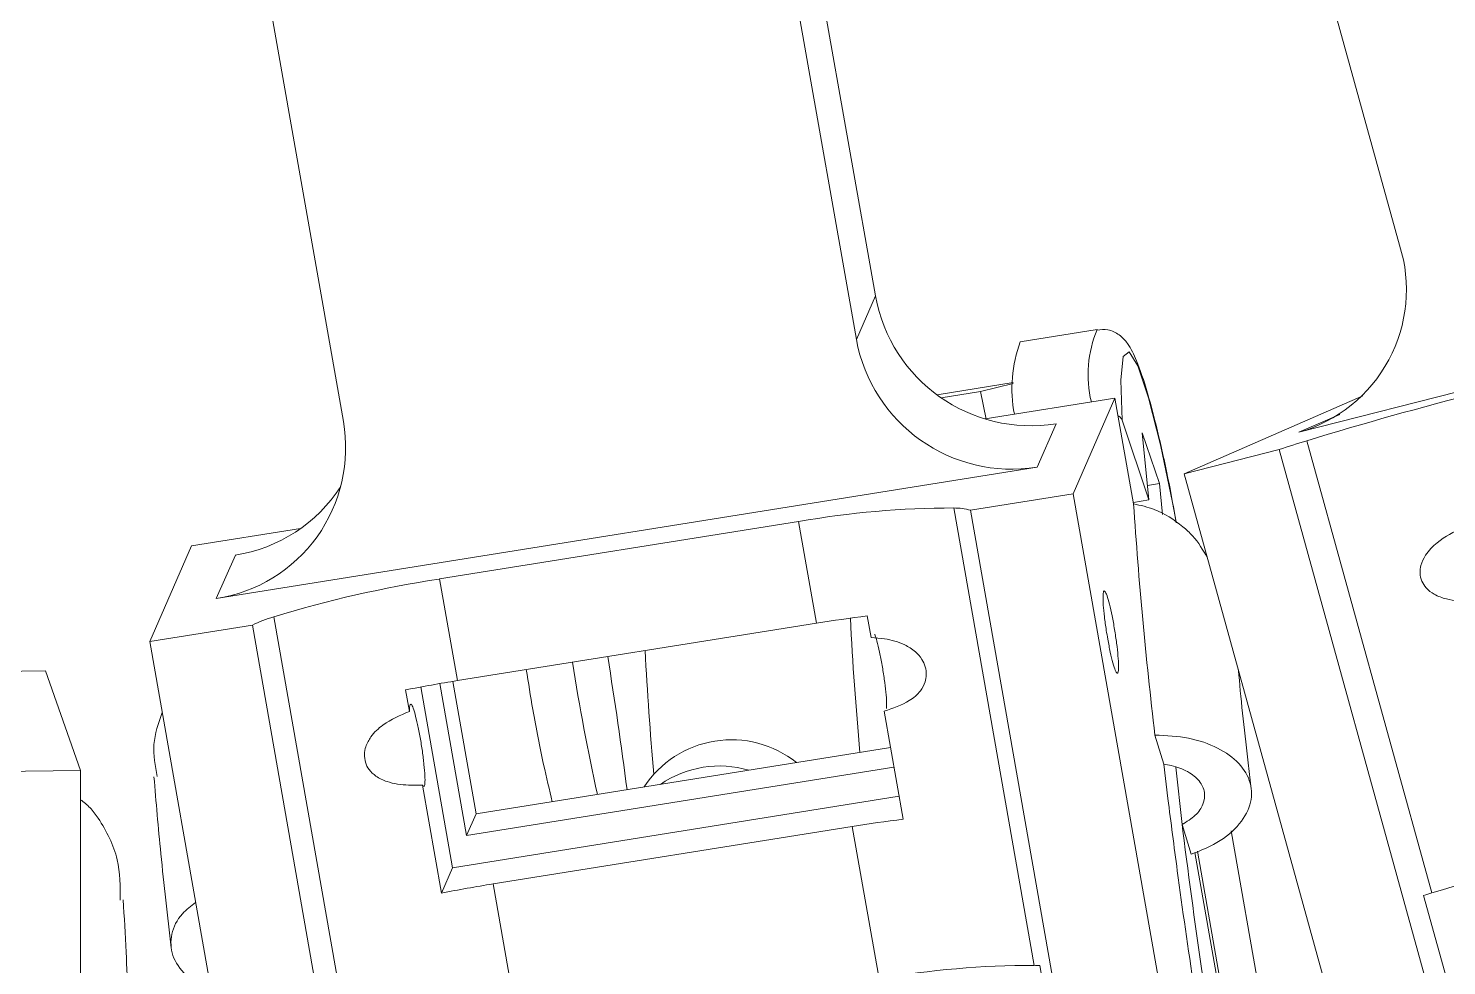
# Model space of a CAD drawing. Header units: millimetres. Extents: x 0 to 1189, y 0 to 841.
# Drawn here: x 471.42 to 476.86, y 443.71 to 447.31 of the extents above; entities that cross this region are included whole.
import ezdxf

# ---------------------------------------------------------------- set-up
doc = ezdxf.new("R2010")
doc.units = ezdxf.units.MM
doc.layers.get('0').update_dxf_attribs({"lineweight": 18})

msp = doc.modelspace()

# ---------------------------------------------------------------- linework, layer by layer
at = {"color": 7, "linetype": 'Continuous', "lineweight": 15}
for p, q in [((476.0425, 448.7625), (476.6749, 446.4744)), ((474.3614, 448.0163), (474.6667, 446.2804)), ((474.2619, 448.0004), (474.5938, 446.1138)), ((472.2969, 447.6859), (472.6287, 445.7993)), ((476.2894, 445.7578), (479.1968, 446.4997)), ((474.5938, 446.1138), (474.6667, 446.2804)), ((475.5165, 446.1517), (475.2218, 446.1045)), ((474.9029, 445.9016), (475.1951, 445.9483)), ((475.1952, 445.9443), (475.0688, 445.9139)), ((475.0688, 445.9139), (474.9193, 445.89)), ((475.0688, 445.9139), (475.0916, 445.808)), ((475.0876, 445.8092), (475.5846, 445.8888)), ((475.5846, 445.8888), (475.4242, 445.5224)), ((475.6559, 445.4839), (475.5846, 445.8888)), ((475.85, 445.5987), (476.534, 445.898)), ((475.359, 445.7907), (475.286, 445.6242)), ((475.7147, 445.4987), (475.6115, 445.804)), ((475.7547, 445.5613), (475.6888, 445.7563)), ((475.6888, 445.7563), (475.7147, 445.4987)), ((476.3196, 445.7256), (476.7984, 443.9932)), ((476.2134, 445.6915), (475.85, 445.5987)), ((476.2134, 445.6915), (477.5967, 440.6865)), ((472.1419, 445.1209), (475.286, 445.6242)), ((475.85, 445.5987), (477.1545, 440.8786)), ((475.4242, 445.5224), (475.0312, 445.4595)), ((475.4242, 445.5224), (476.2639, 440.7487)), ((475.7091, 445.554), (475.7547, 445.5613)), ((475.7666, 445.443), (475.7547, 445.5613)), ((474.967, 445.4678), (475.2752, 443.7157)), ((475.0312, 445.4595), (475.9216, 440.3977)), ((475.6549, 445.4891), (475.7147, 445.4987)), ((474.3726, 445.416), (472.9971, 445.1958)), ((474.3726, 445.416), (474.4411, 445.0266)), ((472.0475, 445.3226), (472.465, 445.3894)), ((471.8871, 444.9562), (472.0475, 445.3226)), ((472.1419, 445.1209), (472.2149, 445.2874)), ((472.9971, 445.1958), (473.0655, 444.8064)), ((472.2801, 445.0191), (471.8871, 444.9562)), ((472.2801, 445.0191), (473.1705, 439.9574)), ((472.3618, 445.0508), (472.67, 443.2987)), ((474.4411, 445.0266), (473.0655, 444.8064)), ((474.6504, 444.9711), (474.6358, 445.0541)), ((471.8871, 444.9562), (472.7268, 440.1825)), ((471.0301, 444.8387), (471.4873, 444.8436)), ((471.4873, 444.8436), (471.6217, 444.4623)), ((473.1373, 444.296), (473.048, 444.8036)), ((472.8673, 444.771), (472.8819, 444.6881)), ((473.0469, 444.0895), (472.925, 444.7821)), ((472.9984, 444.7953), (473.1008, 444.2128)), ((474.7728, 444.2753), (474.7, 444.6892)), ((475.7716, 444.4861), (475.7377, 444.5981)), ((474.7245, 444.5501), (473.1373, 444.296)), ((475.7716, 444.4861), (475.7874, 444.3546)), ((471.6217, 444.4623), (471.2224, 444.458)), ((471.6217, 444.4623), (471.6217, 439.6327)), ((473.1008, 444.2128), (474.7377, 444.4748)), ((472.9315, 444.4061), (473.0043, 443.9922)), ((474.7573, 444.3633), (473.0469, 444.0895)), ((473.1008, 444.2128), (473.1373, 444.296)), ((473.2025, 444.0277), (474.5781, 444.2479)), ((474.5781, 444.2479), (474.6808, 443.6639)), ((475.8415, 444.255), (475.8446, 444.2296)), ((475.8759, 444.1411), (475.8415, 444.255)), ((476.0297, 444.2304), (476.3132, 442.6185)), ((475.9001, 444.1533), (476.171, 442.6132)), ((476.161, 442.6122), (475.8909, 444.1476)), ((473.0043, 443.9922), (473.0469, 444.0895)), ((473.2025, 444.0277), (473.3053, 443.4437)), ((476.7668, 443.9833), (477.6713, 440.7109)), ((475.879, 440.4049), (475.2969, 443.7145))]:
    msp.add_line(p, q, dxfattribs=at)
at = {"color": 8, "linetype": 'Continuous', "lineweight": 15}
for p, q in [((476.2894, 445.7578), (476.4456, 445.8262)), ((475.8175, 444.4745), (475.8415, 444.255))]:
    msp.add_line(p, q, dxfattribs=at)
msp.add_lwpolyline([(475.819, 445.4153), (475.8054, 445.4884), (475.7589, 445.7102), (475.713, 445.8902), (475.6717, 446.0125), (475.6384, 446.0666), (475.6162, 446.0478), (475.607, 445.9576), (475.6115, 445.804)], dxfattribs=at)
at = {"color": 7, "linetype": 'Continuous', "lineweight": 15}
for centre, radius, start, end in [((476.1326, 446.3042), 0.5684, 286.0116, 17.4287), ((475.2628, 446.3889), 0.6059, 190.3166, 279.1334), ((475.1899, 446.2223), 0.6058, 190.3154, 279.1359), ((475.7093, 445.9254), 0.5195, 159.8262, 190.9114), ((480.6537, 431.5211), 14.851, 104.32885, 106.96786), ((472.0531, 445.6985), 0.5844, 278.7453, 9.9327), ((477.3844, 442.2344), 3.65, 106.9605, 108.7121), ((472.1238, 445.8688), 0.5885, 278.9004, 327.2427), ((474.9662, 442.0439), 3.4239, 89.9866, 99.9845), ((474.9677, 445.2225), 0.2453, 74.9905, 90.1473), ((492.725, 446.6137), 17.1065, 183.78684, 186.76657), ((473.6761, 440.7566), 4.4908, 98.6968, 107.0169), ((472.543, 444.4629), 0.6152, 107.1309, 115.3014), ((475.2539, 439.961), 5.1304, 96.9191, 99.1156), ((487.5364, 445.7164), 12.9829, 182.96085, 185.23681), ((486.5052, 445.5747), 12.7372, 182.93936, 185.07427), ((458.3816, 442.4182), 15.4599, 7.32239, 9.23262), ((473.94, 439.3477), 5.5283, 99.1009, 101.1885), ((474.1149, 444.1804), 0.3995, 51.3719, 146.8153), ((474.07, 444.0789), 0.4006, 73.6767, 124.512), ((475.3839, 439.2316), 5.0806, 96.9084, 99.1264), ((481.1331, 429.7864), 14.8533, 104.32906, 106.96765), ((474.0766, 438.5711), 5.5262, 99.1007, 101.189), ((478.3736, 438.866), 5.3637, 107.0775, 107.4312), ((475.2744, 440.2912), 3.4245, 89.9863, 99.9825), ((475.2623, 443.2704), 0.4455, 85.5473, 88.3344)]:
    msp.add_arc(centre, radius, start, end, dxfattribs=at)
at = {"color": 8, "linetype": 'Continuous', "lineweight": 15}
for centre, radius, start, end in [((475.9228, 445.9792), 0.4414, 156.9891, 193.7489), ((481.7185, 446.1621), 8.3118, 188.89354, 192.44798)]:
    msp.add_arc(centre, radius, start, end, dxfattribs=at)
at = {"color": 7, "linetype": 'Continuous', "lineweight": 15}
for points, knots in [([(475.8195, 445.4109), (475.812, 445.4528), (475.791, 445.5709), (475.7528, 445.7448), (475.7089, 445.9161), (475.6702, 446.0292), (475.6421, 446.088), (475.608, 446.1283), (475.5629, 446.1544), (475.5306, 446.1511), (475.5168, 446.1497)], [0, 0, 0, 0, 0.0889015, 0.2508991, 0.4137809, 0.5793482, 0.7026584, 0.7656948, 0.813756, 0.8493337, 0.8493337, 0.8493337, 0.8493337]), ([(475.6115, 445.804), (475.6099, 445.8078), (475.6073, 445.8143), (475.5997, 445.8192), (475.5965, 445.8212)], [0, 0, 0, 0, 0.01376874, 0.02337366, 0.02337366, 0.02337366, 0.02337366]), ([(475.9388, 445.2772), (475.9216, 445.3066), (475.8958, 445.3507), (475.8261, 445.4134), (475.7515, 445.4623), (475.6828, 445.4778), (475.6559, 445.4839)], [0, 0, 0, 0, 0.1018428, 0.1527396, 0.2807003, 0.3631333, 0.3631333, 0.3631333, 0.3631333]), ([(476.9949, 445.1146), (476.977, 445.113), (476.9303, 445.109), (476.8655, 445.1136), (476.8097, 445.1337), (476.7773, 445.1584), (476.7585, 445.1872), (476.7517, 445.2179), (476.7559, 445.2527), (476.7761, 445.2947), (476.829, 445.3491), (476.8832, 445.3762), (476.9178, 445.3934)], [0, 0, 0, 0, 0.0539431, 0.1413262, 0.1917862, 0.230778, 0.2620874, 0.2935091, 0.3230777, 0.36564, 0.4311089, 0.546607, 0.546607, 0.546607, 0.546607]), ([(475.5569, 444.9657), (475.5601, 444.9485), (475.5665, 444.9141), (475.5767, 444.8721), (475.5859, 444.8434), (475.5932, 444.8316), (475.5977, 444.8379), (475.5988, 444.8616), (475.5966, 444.9001), (475.5912, 444.9489), (475.5833, 445.0027), (475.5737, 445.0553), (475.5635, 445.1009), (475.5539, 445.1341), (475.5459, 445.1514), (475.5405, 445.1508), (475.5382, 445.1323), (475.5394, 445.0981), (475.5439, 445.0519), (475.5501, 445.0055), (475.555, 444.9768), (475.5569, 444.9657)], [0, 0, 0, 0, 0.0348598, 0.0697231, 0.1045901, 0.1394533, 0.1743167, 0.209182, 0.244043, 0.2789065, 0.3137685, 0.3486372, 0.3834971, 0.4183624, 0.4532277, 0.4880897, 0.5229551, 0.5578189, 0.5926832, 0.6275478, 0.6493702, 0.6493702, 0.6493702, 0.6493702]), ([(474.6504, 444.9711), (474.6674, 444.97), (474.712, 444.9669), (474.7704, 444.9512), (474.8182, 444.9212), (474.8447, 444.8911), (474.8591, 444.8597), (474.8632, 444.829), (474.8575, 444.7967), (474.8374, 444.7605), (474.787, 444.7184), (474.7339, 444.7006), (474.7, 444.6892)], [0, 0, 0, 0, 0.050406, 0.1319052, 0.1790107, 0.2154014, 0.2446367, 0.2739664, 0.3015783, 0.3412909, 0.4023555, 0.5102259, 0.5102259, 0.5102259, 0.5102259]), ([(474.6645, 444.9841), (474.6672, 444.9761), (474.6729, 444.9594), (474.6829, 444.9166), (474.6927, 444.8656), (474.7012, 444.8116), (474.7072, 444.7615), (474.7103, 444.7214), (474.7097, 444.7066), (474.7095, 444.7)], [0, 0, 0, 0, 0.0394915, 0.0826051, 0.1255109, 0.1682987, 0.2110862, 0.2540098, 0.2886122, 0.2886122, 0.2886122, 0.2886122]), ([(473.3295, 444.8487), (473.3376, 444.7977), (473.3577, 444.6718), (473.3925, 444.4937), (473.4179, 444.3886), (473.429, 444.3427)], [0, 0, 0, 0, 0.143151, 0.3529593, 0.5158591, 0.5158591, 0.5158591, 0.5158591]), ([(476.1069, 444.3914), (476.1033, 444.4212), (476.0848, 444.5733), (476.0674, 444.7302), (476.0581, 444.8411), (476.0576, 444.8476)], [0, 0, 0, 0, 0.0854589, 0.4368373, 0.458901, 0.458901, 0.458901, 0.458901]), ([(472.9315, 444.4061), (472.9338, 444.4031), (472.9383, 444.397), (472.9416, 444.4109), (472.9416, 444.4404), (472.9381, 444.4836), (472.9317, 444.5351), (472.923, 444.5891), (472.9131, 444.6396), (472.903, 444.6808), (472.8939, 444.7086), (472.8868, 444.7193), (472.8824, 444.713), (472.882, 444.6961), (472.8819, 444.6881)], [0, 0, 0, 0, 0.0305755, 0.0611497, 0.0917433, 0.1222647, 0.1526498, 0.1828843, 0.2130343, 0.2431846, 0.273428, 0.303822, 0.3343507, 0.3619318, 0.3619318, 0.3619318, 0.3619318]), ([(471.9153, 444.4393), (471.9077, 444.4803), (471.8921, 444.5638), (471.9205, 444.6435), (471.935, 444.684)], [0, 0, 0, 0, 0.1228426, 0.2500174, 0.2500174, 0.2500174, 0.2500174]), ([(472.9315, 444.4061), (472.9138, 444.4058), (472.8675, 444.4049), (472.806, 444.4134), (472.7552, 444.4367), (472.727, 444.4631), (472.7119, 444.4928), (472.708, 444.5237), (472.7146, 444.5581), (472.7367, 444.5989), (472.791, 444.6499), (472.8465, 444.6732), (472.8819, 444.6881)], [0, 0, 0, 0, 0.0526744, 0.138008, 0.1872863, 0.2253616, 0.2559404, 0.2866175, 0.3155068, 0.3570612, 0.4210038, 0.533787, 0.533787, 0.533787, 0.533787]), ([(475.7377, 444.5981), (475.7817, 444.5958), (475.8696, 444.5911), (475.9824, 444.551), (476.0658, 444.4912), (476.1102, 444.4145), (476.109, 444.3293), (476.0596, 444.2463), (475.9766, 444.1805), (475.9057, 444.1527), (475.8759, 444.1411)], [0, 0, 0, 0, 0.1025876, 0.2051476, 0.3093306, 0.4163303, 0.5258666, 0.6364395, 0.7454411, 0.8241859, 0.8241859, 0.8241859, 0.8241859]), ([(475.8415, 444.255), (475.8597, 444.2662), (475.8961, 444.2888), (475.9252, 444.3329), (475.9313, 444.379), (475.911, 444.4233), (475.8664, 444.4594), (475.8151, 444.479), (475.7813, 444.4845), (475.7716, 444.4861)], [0, 0, 0, 0, 0.0550022, 0.1099784, 0.1664094, 0.2241053, 0.2818287, 0.3384528, 0.3612943, 0.3612943, 0.3612943, 0.3612943]), ([(471.9032, 444.4381), (471.9113, 444.3416), (471.9284, 444.1372), (471.9552, 443.9049), (471.9694, 443.7823)], [0, 0, 0, 0, 0.3111215, 0.6591667, 0.6591667, 0.6591667, 0.6591667]), ([(471.7739, 443.9657), (471.7739, 444.018), (471.7738, 444.1296), (471.7139, 444.2457), (471.6608, 444.3205), (471.6345, 444.3405), (471.6217, 444.3503)], [0, 0, 0, 0, 0.155501, 0.3313666, 0.3815726, 0.4297337, 0.4297337, 0.4297337, 0.4297337]), ([(475.7874, 444.3546), (475.7991, 444.263), (475.8292, 444.0262), (475.8875, 443.6243), (475.9458, 443.2601), (475.982, 443.0516), (475.9914, 442.9973)], [0, 0, 0, 0, 0.286738, 0.741178, 1.208088, 1.372605, 1.372605, 1.372605, 1.372605]), ([(476.0165, 443.0828), (475.984, 443.2755), (475.9187, 443.6636), (475.8694, 444.0401), (475.8446, 444.2296)], [0, 0, 0, 0, 0.576139, 1.159733, 1.159733, 1.159733, 1.159733]), ([(471.814, 443.3228), (471.8132, 443.3484), (471.8082, 443.5027), (471.7992, 443.7252), (471.7893, 443.9007), (471.7856, 443.9665)], [0, 0, 0, 0, 0.0712019, 0.4294431, 0.6443613, 0.6443613, 0.6443613, 0.6443613]), ([(472.0629, 443.957), (472.0447, 443.9429), (471.9978, 443.9065), (471.9656, 443.8343), (471.9676, 443.7511), (472.0207, 443.6765), (472.0777, 443.6291), (472.121, 443.6168), (472.1228, 443.6163)], [0, 0, 0, 0, 0.0584132, 0.1508672, 0.2458125, 0.3430157, 0.4411364, 0.4454774, 0.4454774, 0.4454774, 0.4454774])]:
    msp.add_open_spline(points, degree=3, knots=knots, dxfattribs=at)

doc.saveas('drawing.dxf')
